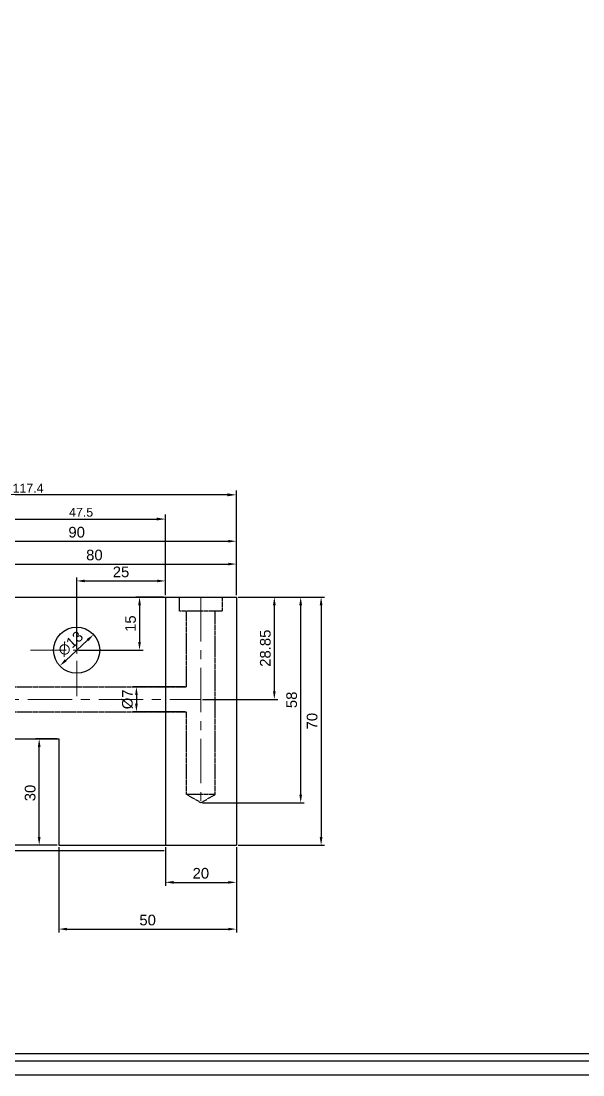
# Model space of a CAD drawing. Header units: inches. Extents: x 0 to 3212, y -602 to 1112.
# Drawn here: x 1984.4 to 2142.7, y 160.5 to 457.7 of the extents above; entities that cross this region are included whole.
import ezdxf

# ---------------------------------------------------------------- set-up
doc = ezdxf.new("R2010")
doc.units = ezdxf.units.IN
doc.linetypes.add('CENTER', pattern=[2, 1.25, -0.25, 0.25, -0.25])
doc.linetypes.add('HIDDEN', pattern=[0.375, 0.25, -0.125])
doc.layers.add('03_Center', color=1, linetype='CENTER', lineweight=13)
doc.layers.add('2', color=2, linetype='HIDDEN')
doc.layers.add('도면', color=3, linetype='Continuous')
doc.styles.get("Standard").update_dxf_attribs({"font": 'arial.ttf'})
doc.dimstyles.new('ISO-25', dxfattribs={"dimtxt": 2.5, "dimasz": 2.5, "dimexe": 1.25, "dimexo": 0.625, "dimtad": 1, "dimdsep": 46, "dimtxsty": 'Standard', "dimcen": 2.5, "dimadec": 0, "dimazin": 0, "dimtfac": 1, "dimtmove": 0, "dimatfit": 3, "dimfxl": 1, "dimarcsym": 0})
doc.dimstyles.new('동아', dxfattribs={"dimscale": 20, "dimtxt": 3, "dimasz": 2.3, "dimexe": 1, "dimexo": 0.5, "dimgap": 1, "dimtad": 3, "dimdec": 4, "dimdsep": 46, "dimtxsty": 'Standard', "dimcen": 0, "dimclrd": 3, "dimclre": 3, "dimclrt": 4, "dimadec": 4, "dimazin": 2, "dimtp": 0.1, "dimtfac": 0.5, "dimtdec": 4, "dimtmove": 0, "dimatfit": 0, "dimfxl": 1, "dimtolj": 1, "dimlwd": -1, "dimlwe": -1, "dimarcsym": 0})

# ---------------------------------------------------------------- blocks, each defined once
blk = doc.blocks.new('*D639')
at = {"color": 3, "transparency": 16777216}
for p, q in [((2045.56, 295.26), (2069.95, 295.26)), ((2068.95, 292.96), (2068.95, 227.56)), ((2045.56, 225.26), (2069.95, 225.26))]:
    blk.add_line(p, q, dxfattribs=at)
for points in [[(2068.57, 292.96), (2069.34, 292.96), (2068.95, 295.26)], [(2068.57, 227.56), (2069.34, 227.56), (2068.95, 225.26)]]:
    blk.add_solid(points, dxfattribs=at)
at = {"layer": 'Defpoints', "color": 0, "transparency": 16777216}
for p in [(2045.06, 295.26), (2045.06, 225.26), (2068.95, 225.26)]:
    blk.add_point(p, dxfattribs=at)
at = {"color": 4, "transparency": 16777216, "insert": (2066.42, 260.26), "char_height": 3, "attachment_point": 5, "rotation": 90}
blk.add_mtext('\\A1;70', dxfattribs=at)
blk = doc.blocks.new('*D640')
at = {"color": 3, "transparency": 16777216}
for p, q in [((2025.06, 224.76), (2025.06, 213.81)), ((2045.06, 224.76), (2045.06, 213.81)), ((2027.36, 214.81), (2042.76, 214.81))]:
    blk.add_line(p, q, dxfattribs=at)
for points in [[(2027.36, 215.2), (2027.36, 214.43), (2025.06, 214.81)], [(2042.76, 215.2), (2042.76, 214.43), (2045.06, 214.81)]]:
    blk.add_solid(points, dxfattribs=at)
at = {"layer": 'Defpoints', "color": 0, "transparency": 16777216}
for p in [(2025.06, 225.26), (2045.06, 225.26), (2045.06, 214.81)]:
    blk.add_point(p, dxfattribs=at)
at = {"color": 4, "transparency": 16777216, "insert": (2035.06, 217.35), "char_height": 3, "attachment_point": 5}
blk.add_mtext('\\A1;20', dxfattribs=at)
blk = doc.blocks.new('*D641')
at = {"color": 3, "transparency": 16777216}
for p, q in [((1955.06, 282.46), (1955.06, 312)), ((1957.36, 311), (2042.76, 311)), ((2045.06, 295.76), (2045.06, 312))]:
    blk.add_line(p, q, dxfattribs=at)
for points in [[(1957.36, 311.39), (1957.36, 310.62), (1955.06, 311)], [(2042.76, 311.39), (2042.76, 310.62), (2045.06, 311)]]:
    blk.add_solid(points, dxfattribs=at)
at = {"layer": 'Defpoints', "color": 0, "transparency": 16777216}
for p in [(2045.06, 311), (2045.06, 295.26), (1955.06, 281.96)]:
    blk.add_point(p, dxfattribs=at)
at = {"color": 4, "transparency": 16777216, "insert": (2000.06, 313.53), "char_height": 3, "attachment_point": 5}
blk.add_mtext('\\A1;90', dxfattribs=at)
blk = doc.blocks.new('*D642')
at = {"color": 3, "transparency": 16777216}
for p, q in [((1978.06, 275.26), (1982.23, 275.26)), ((1981.23, 272.96), (1981.23, 227.56)), ((1994.56, 225.26), (1980.23, 225.26))]:
    blk.add_line(p, q, dxfattribs=at)
for points in [[(1980.85, 272.96), (1981.62, 272.96), (1981.23, 275.26)], [(1980.85, 227.56), (1981.62, 227.56), (1981.23, 225.26)]]:
    blk.add_solid(points, dxfattribs=at)
at = {"layer": 'Defpoints', "color": 0, "transparency": 16777216}
for p in [(1977.56, 275.26), (1981.23, 225.26), (1995.06, 225.26)]:
    blk.add_point(p, dxfattribs=at)
at = {"color": 4, "transparency": 16777216, "insert": (1978.7, 250.26), "char_height": 3, "attachment_point": 5, "rotation": 90}
blk.add_mtext('\\A1;50', dxfattribs=at)
blk = doc.blocks.new('*D643')
at = {"color": 3, "transparency": 16777216}
blk.add_line((1996.97, 277.41), (2003.14, 283.11), dxfattribs=at)
for points in [[(2002.88, 283.39), (2003.4, 282.83), (2004.83, 284.67)], [(1996.71, 277.69), (1997.23, 277.13), (1995.29, 275.85)]]:
    blk.add_solid(points, dxfattribs=at)
at = {"layer": 'Defpoints', "color": 0, "transparency": 16777216}
for p in [(2004.83, 284.67), (1995.29, 275.85)]:
    blk.add_point(p, dxfattribs=at)
at = {"color": 4, "transparency": 16777216, "insert": (1998.34, 282.12), "char_height": 3, "attachment_point": 5, "rotation": 42.7301}
blk.add_mtext('\\A1;∅13', dxfattribs=at)
blk = doc.blocks.new('*D644')
at = {"color": 3, "transparency": 16777216}
for p, q in [((1965.06, 289.94), (1965.06, 305.56)), ((1967.36, 304.56), (2042.76, 304.56)), ((2045.06, 295.76), (2045.06, 305.56))]:
    blk.add_line(p, q, dxfattribs=at)
for points in [[(1967.36, 304.94), (1967.36, 304.18), (1965.06, 304.56)], [(2042.76, 304.94), (2042.76, 304.18), (2045.06, 304.56)]]:
    blk.add_solid(points, dxfattribs=at)
at = {"layer": 'Defpoints', "color": 0, "transparency": 16777216}
for p in [(2045.06, 304.56), (2045.06, 295.26), (1965.06, 289.44)]:
    blk.add_point(p, dxfattribs=at)
at = {"color": 4, "transparency": 16777216, "insert": (2005.06, 307.09), "char_height": 3, "attachment_point": 5}
blk.add_mtext('\\A1;80', dxfattribs=at)
blk = doc.blocks.new('*D645')
at = {"color": 3, "transparency": 16777216}
for p, q in [((2045.56, 295.26), (2064.2, 295.26)), ((2063.2, 239.56), (2063.2, 292.96)), ((2035.56, 237.26), (2064.2, 237.26))]:
    blk.add_line(p, q, dxfattribs=at)
for points in [[(2062.81, 292.96), (2063.58, 292.96), (2063.2, 295.26)], [(2062.81, 239.56), (2063.58, 239.56), (2063.2, 237.26)]]:
    blk.add_solid(points, dxfattribs=at)
at = {"layer": 'Defpoints', "color": 0, "transparency": 16777216}
for p in [(2045.06, 295.26), (2063.2, 295.26), (2035.06, 237.26)]:
    blk.add_point(p, dxfattribs=at)
at = {"color": 4, "transparency": 16777216, "insert": (2060.66, 266.26), "char_height": 3, "attachment_point": 5, "rotation": 90}
blk.add_mtext('\\A1;58', dxfattribs=at)
blk = doc.blocks.new('*D646')
at = {"color": 3, "transparency": 16777216}
for p, q in [((2030.56, 269.91), (2015.9, 269.91)), ((2016.9, 267.61), (2016.9, 265.21)), ((2030.56, 262.91), (2015.9, 262.91))]:
    blk.add_line(p, q, dxfattribs=at)
for points in [[(2016.52, 267.61), (2017.29, 267.61), (2016.9, 269.91)], [(2016.52, 265.21), (2017.29, 265.21), (2016.9, 262.91)]]:
    blk.add_solid(points, dxfattribs=at)
at = {"layer": 'Defpoints', "color": 0, "transparency": 16777216}
for p in [(2031.06, 269.91), (2016.9, 262.91), (2031.06, 262.91)]:
    blk.add_point(p, dxfattribs=at)
at = {"color": 4, "transparency": 16777216, "insert": (2014.4, 266.41), "char_height": 3, "attachment_point": 5, "rotation": 90}
blk.add_mtext('\\A1;%%C7', dxfattribs=at)
blk = doc.blocks.new('*D647')
at = {"color": 3, "transparency": 16777216}
for p, q in [((2045.56, 295.26), (2056.77, 295.26)), ((2055.77, 268.71), (2055.77, 292.96)), ((2035.56, 266.41), (2056.77, 266.41))]:
    blk.add_line(p, q, dxfattribs=at)
for points in [[(2055.38, 292.96), (2056.15, 292.96), (2055.77, 295.26)], [(2055.38, 268.71), (2056.15, 268.71), (2055.77, 266.41)]]:
    blk.add_solid(points, dxfattribs=at)
at = {"layer": 'Defpoints', "color": 0, "transparency": 16777216}
for p in [(2045.06, 295.26), (2055.77, 295.26), (2035.06, 266.41)]:
    blk.add_point(p, dxfattribs=at)
at = {"color": 4, "transparency": 16777216, "insert": (2053.24, 280.83), "char_height": 3, "attachment_point": 5, "rotation": 90}
blk.add_mtext('\\A1;28.85', dxfattribs=at)
blk = doc.blocks.new('*D648')
at = {"color": 3, "transparency": 16777216}
for p, q in [((1995.06, 224.76), (1995.06, 200.63)), ((2045.06, 224.26), (2045.06, 200.63)), ((1997.36, 201.63), (2042.76, 201.63))]:
    blk.add_line(p, q, dxfattribs=at)
for points in [[(1997.36, 202.01), (1997.36, 201.24), (1995.06, 201.63)], [(2042.76, 202.01), (2042.76, 201.24), (2045.06, 201.63)]]:
    blk.add_solid(points, dxfattribs=at)
at = {"layer": 'Defpoints', "color": 0, "transparency": 16777216}
for p in [(1995.06, 225.26), (2045.06, 224.76), (2045.06, 201.63)]:
    blk.add_point(p, dxfattribs=at)
at = {"color": 4, "transparency": 16777216, "insert": (2020.06, 204.16), "char_height": 3, "attachment_point": 5}
blk.add_mtext('\\A1;50', dxfattribs=at)
blk = doc.blocks.new('*D540')
at = {"color": 3, "transparency": 16777216}
for p, q in [((2000.06, 280.76), (2000.06, 300.8)), ((2025.06, 295.76), (2025.06, 300.8)), ((2002.36, 299.8), (2022.76, 299.8))]:
    blk.add_line(p, q, dxfattribs=at)
for points in [[(2002.36, 300.18), (2002.36, 299.42), (2000.06, 299.8)], [(2022.76, 300.18), (2022.76, 299.42), (2025.06, 299.8)]]:
    blk.add_solid(points, dxfattribs=at)
at = {"layer": 'Defpoints', "color": 0, "transparency": 16777216}
for p in [(2025.06, 299.8), (2025.06, 295.26), (2000.06, 280.26)]:
    blk.add_point(p, dxfattribs=at)
at = {"color": 4, "transparency": 16777216, "insert": (2012.56, 302.33), "char_height": 3, "attachment_point": 5}
blk.add_mtext('\\A1;25', dxfattribs=at)
blk = doc.blocks.new('*D649')
at = {"color": 3, "transparency": 16777216}
for p, q in [((1994.56, 255.26), (1988.5, 255.26)), ((1989.5, 227.56), (1989.5, 252.96)), ((1994.56, 225.26), (1988.5, 225.26))]:
    blk.add_line(p, q, dxfattribs=at)
for points in [[(1989.11, 252.96), (1989.88, 252.96), (1989.5, 255.26)], [(1989.11, 227.56), (1989.88, 227.56), (1989.5, 225.26)]]:
    blk.add_solid(points, dxfattribs=at)
at = {"layer": 'Defpoints', "color": 0, "transparency": 16777216}
for p in [(1989.5, 255.26), (1995.06, 255.26), (1995.06, 225.26)]:
    blk.add_point(p, dxfattribs=at)
at = {"color": 4, "transparency": 16777216, "insert": (1986.96, 240), "char_height": 3, "attachment_point": 5, "rotation": 90}
blk.add_mtext('\\A1;30', dxfattribs=at)
blk = doc.blocks.new('*D650')
at = {"color": 3, "transparency": 16777216}
for p, q in [((2024.56, 295.26), (2016.78, 295.26)), ((2017.78, 292.96), (2017.78, 282.56)), ((2000.56, 280.26), (2018.78, 280.26))]:
    blk.add_line(p, q, dxfattribs=at)
for points in [[(2017.4, 292.96), (2018.16, 292.96), (2017.78, 295.26)], [(2017.4, 282.56), (2018.16, 282.56), (2017.78, 280.26)]]:
    blk.add_solid(points, dxfattribs=at)
at = {"layer": 'Defpoints', "color": 0, "transparency": 16777216}
for p in [(2025.06, 295.26), (2000.06, 280.26), (2017.78, 280.26)]:
    blk.add_point(p, dxfattribs=at)
at = {"color": 4, "transparency": 16777216, "insert": (2015.25, 287.76), "char_height": 3, "attachment_point": 5, "rotation": 90}
blk.add_mtext('\\A1;15', dxfattribs=at)
blk = doc.blocks.new('*D654')
at = {"color": 0, "lineweight": -2, "transparency": 16777216}
for p, q in [((1977.56, 283.88), (1977.56, 318.49)), ((2025.06, 295.88), (2025.06, 318.49)), ((1980.06, 317.24), (2022.56, 317.24))]:
    blk.add_line(p, q, dxfattribs=at)
at = {"color": 0, "transparency": 16777216}
for points in [[(1980.06, 317.66), (1980.06, 316.83), (1977.56, 317.24)], [(2022.56, 317.66), (2022.56, 316.83), (2025.06, 317.24)]]:
    blk.add_solid(points, dxfattribs=at)
at = {"layer": 'Defpoints', "color": 0, "transparency": 16777216}
for p in [(2025.06, 317.24), (2025.06, 295.26), (1977.56, 283.26)]:
    blk.add_point(p, dxfattribs=at)
at = {"color": 0, "transparency": 16777216, "insert": (2001.31, 319.14), "char_height": 2.5, "attachment_point": 5}
blk.add_mtext('47.5', dxfattribs=at)
blk = doc.blocks.new('*D559')
at = {"color": 0, "lineweight": -2, "transparency": 16777216}
for p, q in [((1927.66, 271.03), (1927.66, 325.33)), ((2042.56, 324.08), (1930.16, 324.08)), ((2045.06, 295.88), (2045.06, 325.33))]:
    blk.add_line(p, q, dxfattribs=at)
at = {"color": 0, "transparency": 16777216}
for points in [[(1930.16, 324.49), (1930.16, 323.66), (1927.66, 324.08)], [(2042.56, 324.49), (2042.56, 323.66), (2045.06, 324.08)]]:
    blk.add_solid(points, dxfattribs=at)
at = {"layer": 'Defpoints', "color": 0, "transparency": 16777216}
for p in [(1927.66, 324.08), (2045.06, 295.26), (1927.66, 270.41)]:
    blk.add_point(p, dxfattribs=at)
at = {"color": 0, "transparency": 16777216, "insert": (1986.36, 325.96), "char_height": 2.5, "attachment_point": 5}
blk.add_mtext('117.4', dxfattribs=at)

msp = doc.modelspace()

# ---------------------------------------------------------------- linework, layer by layer
for p, q in [((1982.176, 295.2586), (2045.0597, 295.2586)), ((2025.0597, 295.2586), (2025.0597, 225.2586)), ((2045.0597, 295.2586), (2045.0597, 225.2586)), ((1955.0597, 255.2586), (1995.0597, 255.2586)), ((1995.0597, 255.2586), (1995.0597, 225.2586)), ((1854.9597, 223.7586), (2024.7139, 223.7586)), ((1995.0597, 225.2586), (2045.0597, 225.2586))]:
    msp.add_line(p, q)
msp.add_circle((2000.0597, 280.2586), 6.5)
at = {"layer": '03_Center', "ltscale": 10}
for p, q in [((2035.0597, 295.2586), (2035.0597, 236.2888)), ((1926.2783, 266.4086), (2035.0597, 266.4086))]:
    msp.add_line(p, q, dxfattribs=at)
at = {"layer": '03_Center', "ltscale": 8}
for p, q in [((2000.0597, 293.2556), (2000.0597, 267.2616)), ((1987.0627, 280.2586), (2013.0567, 280.2586))]:
    msp.add_line(p, q, dxfattribs=at)
at = {"layer": '2', "ltscale": 0.3}
for p, q in [((2029.0597, 291.2586), (2029.0597, 295.2586)), ((2041.0597, 295.2586), (2041.0597, 291.2586)), ((2041.0597, 291.2586), (2029.0597, 291.2586)), ((2031.0597, 269.9086), (2031.0597, 291.2586)), ((2039.0597, 239.5682), (2039.0597, 291.2586)), ((1955.0597, 269.9086), (2031.0597, 269.9086)), ((1955.0597, 262.9086), (2031.0597, 262.9086)), ((2031.0597, 239.5682), (2031.0597, 262.9086)), ((2035.0597, 237.2588), (2031.0597, 239.5682)), ((2039.0597, 239.5682), (2031.0597, 239.5682)), ((2035.0597, 237.2588), (2039.0597, 239.5682))]:
    msp.add_line(p, q, dxfattribs=at)
at = {"layer": '도면'}
for points in [[(2578.638, 160.5066), (2578.638, 714.5066), (1778.638, 714.5066), (1778.638, 160.5066)], [(2574.638, 164.5066), (2574.638, 710.5066), (1782.638, 710.5066), (1782.638, 164.5066)], [(2572.638, 166.5066), (2572.638, 708.5066), (1784.638, 708.5066), (1784.638, 166.5066)]]:
    msp.add_lwpolyline(points, close=True, dxfattribs=at)

# ---------------------------------------------------------------- dimensions: what is measured, and where the dimension line sits
for base, p1, p2, picture, middle in [((1927.6597, 324.0769), (2045.0597, 295.2586), (1927.6597, 270.4086), '*D559', (1986.3597, 325.957)), ((2025.0597, 317.2432), (1977.5597, 283.2586), (2025.0597, 295.2586), '*D654', (2001.3097, 319.1395))]:
    dim = msp.add_linear_dim(base=base, p1=p1, p2=p2, dimstyle='ISO-25')
    dim.commit()
    dim.dimension.update_dxf_attribs({"geometry": picture, "text_midpoint": middle})
for base, p1, p2, picture, middle in [((2045.0597, 311.0027), (1955.0597, 281.9557), (2045.0597, 295.2586), '*D641', (2000.0597, 313.5344)), ((2045.0597, 304.5589), (1965.0597, 289.4353), (2045.0597, 295.2586), '*D644', (2005.0597, 307.0906)), ((2025.0597, 299.7987), (2000.0597, 280.2586), (2025.0597, 295.2586), '*D540', (2012.5597, 302.3305)), ((2045.0597, 201.6271), (1995.0597, 225.2586), (2045.0597, 224.7586), '*D648', (2020.0597, 204.1588)), ((2045.0597, 214.8142), (2025.0597, 225.2586), (2045.0597, 225.2586), '*D640', (2035.0597, 217.3459))]:
    dim = msp.add_linear_dim(base=base, p1=p1, p2=p2, dimstyle='동아', override={"dimscale": 1, "dimdec": 2, "dimtdec": 2, "dimfxl": 0.5})
    dim.commit()
    dim.dimension.update_dxf_attribs({"geometry": picture, "text_midpoint": middle})
for base, p1, p2, picture, middle in [((2017.7788, 280.2586), (2025.0597, 295.2586), (2000.0597, 280.2586), '*D650', (2015.247, 287.7586)), ((2063.1963, 295.2586), (2035.0597, 237.2588), (2045.0597, 295.2586), '*D645', (2060.6645, 266.2587)), ((2055.768, 295.2586), (2035.0597, 266.4086), (2045.0597, 295.2586), '*D647', (2053.2363, 280.8336)), ((2068.9542, 225.2586), (2045.0597, 295.2586), (2045.0597, 225.2586), '*D639', (2066.4224, 260.2586))]:
    dim = msp.add_linear_dim(base=base, p1=p1, p2=p2, angle=90, dimstyle='동아', override={"dimscale": 1, "dimdec": 2, "dimtdec": 2, "dimfxl": 0.5})
    dim.commit()
    dim.dimension.update_dxf_attribs({"geometry": picture, "text_midpoint": middle})
dim = msp.add_diameter_dim_2p(p1=(1995.2851, 275.8481), p2=(2004.8343, 284.6691), dimstyle='동아', override={"dimscale": 1, "dimdec": 2, "dimtdec": 2, "dimfxl": 0.5})
dim.commit()
dim.dimension.update_dxf_attribs({"geometry": '*D643', "text_midpoint": (1998.3411, 282.119)})
for base, p1, p2, picture, middle in [((1981.2322, 225.2586), (1977.5597, 275.2586), (1995.0597, 225.2586), '*D642', (1981.2322, 250.2586)), ((1989.4953, 255.2586), (1995.0597, 225.2586), (1995.0597, 255.2586), '*D649', (1989.4953, 240.0044))]:
    dim = msp.add_linear_dim(base=base, p1=p1, p2=p2, angle=90, dimstyle='동아', override={"dimscale": 1, "dimdec": 2, "dimtdec": 2, "dimfxl": 0.5})
    dim.commit()
    dim.dimension.update_dxf_attribs({"geometry": picture, "text_midpoint": middle, "dimtype": 160})
dim = msp.add_linear_dim(base=(2016.9046, 262.9086), p1=(2031.0597, 269.9086), p2=(2031.0597, 262.9086), angle=90, text='%%C<>', dimstyle='동아', override={"dimscale": 1, "dimdec": 2, "dimtdec": 2, "dimfxl": 0.5})
dim.commit()
dim.dimension.update_dxf_attribs({"geometry": '*D646', "text_midpoint": (2014.4046, 266.4086)})

doc.saveas('drawing.dxf')
